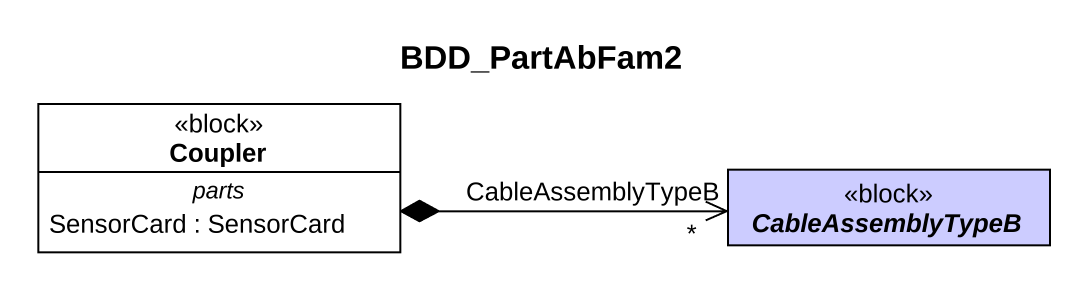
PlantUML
@startuml
title BDD_PartAbFam2
hide circle
hide empty members
class Coupler <<block>> {
  -- parts --
  SensorCard : SensorCard
}
abstract class CableAssemblyTypeB <<block>> #CCCCFF
Coupler *-right-> "*\nCableAssemblyTypeB" CableAssemblyTypeB
@enduml
